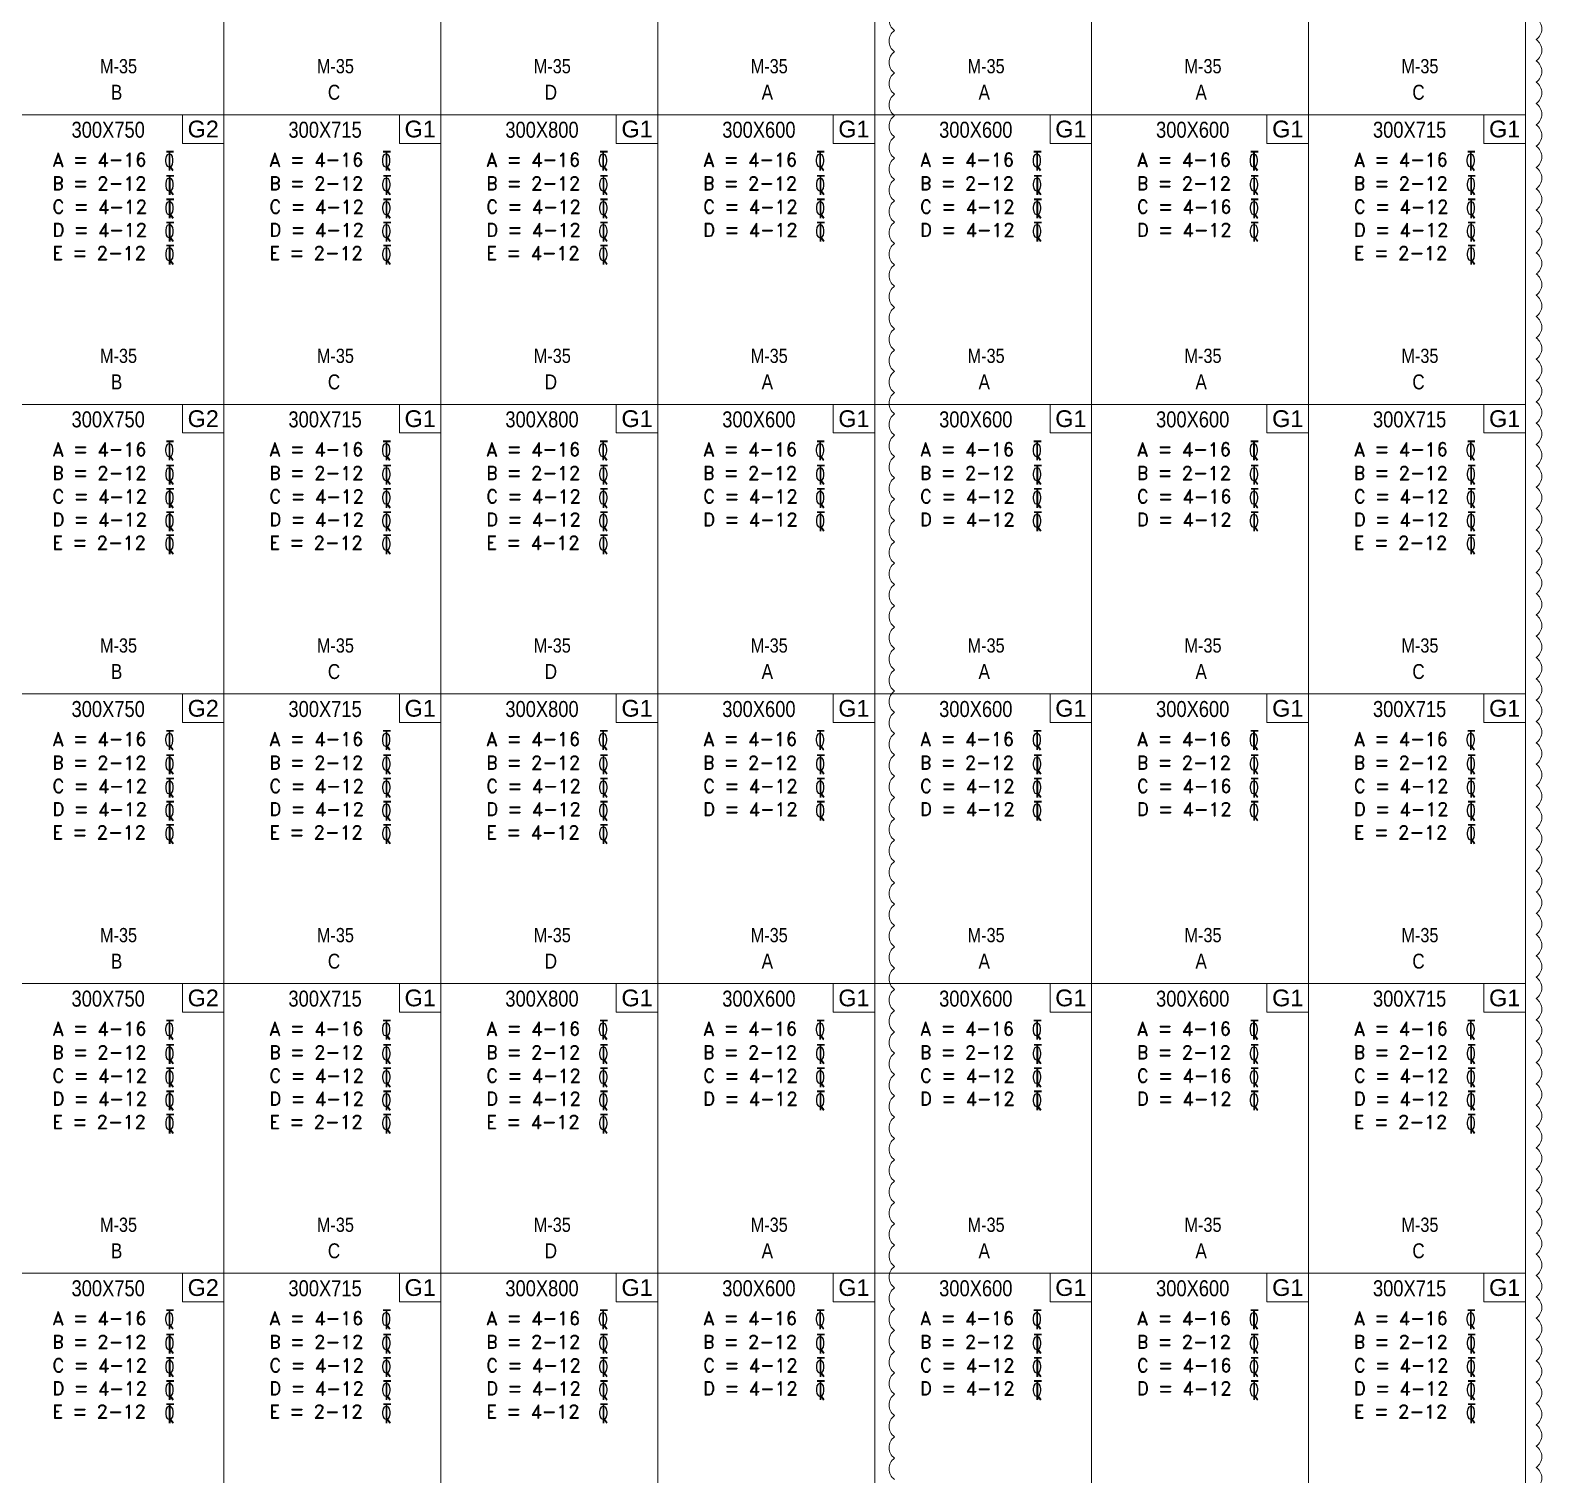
# Model space of a CAD drawing. Header units: millimetres. Extents: x 1363246 to 1691641, y -112430 to 78417.
# Drawn here: x 1497949 to 1519221, y -40595 to -20259 of the extents above; entities that cross this region are included whole.
import ezdxf

# ---------------------------------------------------------------- set-up
doc = ezdxf.new("R2010")
doc.units = ezdxf.units.MM
doc.header["$LTSCALE"] = 500
doc.header["$MEASUREMENT"] = 0
for name, color, linetype, lineweight in [('LINE', 7, 'Continuous', 13), ('S - SUNK', 251, 'Continuous', 0), ('TEXT', 7, 'Continuous', 13), ('TEXT 3', 3, 'Continuous', 5), ('TEXT2', 3, 'Continuous', 15), ('TEXT2MM', 3, 'Continuous', 18)]:
    doc.layers.add(name, color=color, linetype=linetype, lineweight=lineweight)
doc.styles.add('ABHI', font='arial.ttf')
doc.styles.add('RAWAT', font='romand.shx', dxfattribs={"height": 115})
doc.styles.add('RD', font='romand.shx', dxfattribs={"height": 200})
doc.styles.add('TEXT', font='ARIALN.TTF', dxfattribs={"width": 0.8})

# ---------------------------------------------------------------- blocks, each defined once
blk = doc.blocks.new('T')
at = {"layer": 'LINE'}
for p, q in [((-27, 79), (39, 79)), ((-27, 72), (39, 72)), ((-2, 70), (-2, -99)), ((5, 70), (5, -99)), ((1, -61), (31, -100)), ((7, -57), (36, -96))]:
    blk.add_line(p, q, dxfattribs=at)
at = {"layer": 'LINE', "style": 'RAWAT'}
blk.add_text('0', height=115, dxfattribs=at).set_placement((-50, -63))

msp = doc.modelspace()

# ---------------------------------------------------------------- linework, layer by layer
at = {"layer": 'LINE', "color": 1}
for p, q in [((1500675.5, -71371.1, -2437250811), (1500675.5, -1062, -2437250811)), ((1503728, -71371.1, -2437250811), (1503728, -1062, -2437250811)), ((1506780.5, -71371.1, -2437250811), (1506780.5, -1062, -2437250811)), ((1509833, -71371.1, -2437250811), (1509833, -1062, -2437250811)), ((1512885.5, -71371.1, -2437250811), (1512885.5, -1062, -2437250811)), ((1515938, -71371.1, -2437250811), (1515938, -1062, -2437250811)), ((1477814.7, -21448.7, -2437250811), (1518990.5, -21448.7, -2437250811)), ((1477814.7, -25526, -2437250811), (1518990.5, -25526, -2437250811)), ((1477814.7, -29603.3, -2437250811), (1518990.5, -29603.3, -2437250811)), ((1477814.7, -33680.6, -2437250811), (1518990.5, -33680.6, -2437250811)), ((1477814.7, -37758, -2437250811), (1518990.5, -37758, -2437250811))]:
    msp.add_line(p, q, dxfattribs=at)
at = {"layer": 'LINE', "color": 2}
msp.add_line((1509833, -71371.1, -2437250811), (1509833, -1062, -2437250811), dxfattribs=at)
at = {"layer": 'LINE', "color": 3}
msp.add_line((1518990.5, -71371.1, -2437250811), (1518990.5, -1062, -2437250811), dxfattribs=at)
at = {"layer": 'S - SUNK', "color": 1, "ltscale": 10}
for points in [[(1510113.3, -40661.3, -0.5205671), (1510113.3, -40361.3, -0.5205671), (1510113.3, -40061.3, -0.5205671), (1510113.3, -39761.3, -0.5205671), (1510113.3, -39461.3, -0.5205671), (1510113.3, -39161.3, -0.5205671), (1510113.3, -38861.3, -0.5205671), (1510113.3, -38561.3, -0.5205671), (1510113.3, -38261.3, -0.5205671), (1510113.3, -37961.3, -0.5205671), (1510113.3, -37661.3, -0.5205671), (1510113.3, -37361.3, -0.5205671), (1510113.3, -37061.3, -0.5205671), (1510113.3, -36761.3, -0.5205671), (1510113.3, -36461.3, -0.5205671), (1510113.3, -36161.3, -0.5205671), (1510113.3, -35861.3, -0.5205671), (1510113.3, -35561.3, -0.5205671), (1510113.3, -35261.3, -0.5205671), (1510113.3, -34961.3, -0.5205671), (1510113.3, -34661.3, -0.5205671), (1510113.3, -34361.3, -0.5205671), (1510113.3, -34061.3, -0.5205671), (1510113.3, -33761.3, -0.5205671), (1510113.3, -33461.3, -0.5205671), (1510113.3, -33161.3, -0.5205671), (1510113.3, -32861.3, -0.5205671), (1510113.3, -32561.3, -0.5205671), (1510113.3, -32261.3, -0.5205671), (1510113.3, -31961.3, -0.5205671), (1510113.3, -31661.3, -0.5205671), (1510113.3, -31361.3, -0.5205671), (1510113.3, -31061.3, -0.5205671), (1510113.3, -30761.3, -0.5205671), (1510113.3, -30461.3, -0.5205671), (1510113.3, -30161.3, -0.5205671), (1510113.3, -29861.3, -0.5205671), (1510113.3, -29561.3, -0.5205671), (1510113.3, -29261.3, -0.5205671), (1510113.3, -28961.3, -0.5205671), (1510113.3, -28661.3, -0.5205671), (1510113.3, -28361.3, -0.5205671), (1510113.3, -28061.3, -0.5205671), (1510113.3, -27761.3, -0.5205671), (1510113.3, -27461.3, -0.5205671), (1510113.3, -27161.3, -0.5205671), (1510113.3, -26861.3, -0.5205671), (1510113.3, -26561.3, -0.5205671), (1510113.3, -26261.3, -0.5205671), (1510113.3, -25961.3, -0.5205671), (1510113.3, -25661.3, -0.5205671), (1510113.3, -25361.3, -0.5205671), (1510113.3, -25061.3, -0.5205671), (1510113.3, -24761.3, -0.5205671), (1510113.3, -24461.3, -0.5205671), (1510113.3, -24161.3, -0.5205671), (1510113.3, -23861.3, -0.5205671), (1510113.3, -23561.3, -0.5205671), (1510113.3, -23261.3, -0.5205671), (1510113.3, -22961.3, -0.5205671), (1510113.3, -22661.3, -0.5205671), (1510113.3, -22361.3, -0.5205671), (1510113.3, -22061.3, -0.5205671), (1510113.3, -21761.3, -0.5205671), (1510113.3, -21461.3, -0.5205671), (1510113.3, -21161.3, -0.5205671), (1510113.3, -20861.3, -0.5205671), (1510113.3, -20561.3, -0.5205671), (1510113.3, -20261.3, -0.5205671), (1510113.3, -19961.3, -0.5205671)], [(1519143, -20090.9, -0.5205671), (1519143, -20390.9, -0.5205671), (1519143, -20690.9, -0.5205671), (1519143, -20990.9, -0.5205671), (1519143, -21290.9, -0.5205671), (1519143, -21590.9, -0.5205671), (1519143, -21890.9, -0.5205671), (1519143, -22190.9, -0.5205671), (1519143, -22490.9, -0.5205671), (1519143, -22790.9, -0.5205671), (1519143, -23090.9, -0.5205671), (1519143, -23390.9, -0.5205671), (1519143, -23690.9, -0.5205671), (1519143, -23990.9, -0.5205671), (1519143, -24290.9, -0.5205671), (1519143, -24590.9, -0.5205671), (1519143, -24890.9, -0.5205671), (1519143, -25190.9, -0.5205671), (1519143, -25490.9, -0.5205671), (1519143, -25790.9, -0.5205671), (1519143, -26090.9, -0.5205671), (1519143, -26390.9, -0.5205671), (1519143, -26690.9, -0.5205671), (1519143, -26990.9, -0.5205671), (1519143, -27290.9, -0.5205671), (1519143, -27590.9, -0.5205671), (1519143, -27890.9, -0.5205671), (1519143, -28190.9, -0.5205671), (1519143, -28490.9, -0.5205671), (1519143, -28790.9, -0.5205671), (1519143, -29090.9, -0.5205671), (1519143, -29390.9, -0.5205671), (1519143, -29690.9, -0.5205671), (1519143, -29990.9, -0.5205671), (1519143, -30290.9, -0.5205671), (1519143, -30590.9, -0.5205671), (1519143, -30890.9, -0.5205671), (1519143, -31190.9, -0.5205671), (1519143, -31490.9, -0.5205671), (1519143, -31790.9, -0.5205671), (1519143, -32090.9, -0.5205671), (1519143, -32390.9, -0.5205671), (1519143, -32690.9, -0.5205671), (1519143, -32990.9, -0.5205671), (1519143, -33290.9, -0.5205671), (1519143, -33590.9, -0.5205671), (1519143, -33890.9, -0.5205671), (1519143, -34190.9, -0.5205671), (1519143, -34490.9, -0.5205671), (1519143, -34790.9, -0.5205671), (1519143, -35090.9, -0.5205671), (1519143, -35390.9, -0.5205671), (1519143, -35690.9, -0.5205671), (1519143, -35990.9, -0.5205671), (1519143, -36290.9, -0.5205671), (1519143, -36590.9, -0.5205671), (1519143, -36890.9, -0.5205671), (1519143, -37190.9, -0.5205671), (1519143, -37490.9, -0.5205671), (1519143, -37790.9, -0.5205671), (1519143, -38090.9, -0.5205671), (1519143, -38390.9, -0.5205671), (1519143, -38690.9, -0.5205671), (1519143, -38990.9, -0.5205671), (1519143, -39290.9, -0.5205671), (1519143, -39590.9, -0.5205671), (1519143, -39890.9, -0.5205671), (1519143, -40190.9, -0.5205671), (1519143, -40490.9, -0.5205671), (1519143, -40790.9, -0.5205671)]]:
    msp.add_lwpolyline(points, format="xyb", dxfattribs=at)
at = {"layer": 'TEXT2', "color": 7, "lineweight": 20, "elevation": -2437250811}
for points in [[(1500675.5, -21448.7), (1500091.7, -21448.7), (1500091.7, -21851.9), (1500675.5, -21851.9)], [(1503728, -21448.7), (1503144.2, -21448.7), (1503144.2, -21851.9), (1503728, -21851.9)], [(1506780.5, -21448.7), (1506196.7, -21448.7), (1506196.7, -21851.9), (1506780.5, -21851.9)], [(1509833, -21448.7), (1509249.2, -21448.7), (1509249.2, -21851.9), (1509833, -21851.9)], [(1512885.5, -21448.7), (1512301.7, -21448.7), (1512301.7, -21851.9), (1512885.5, -21851.9)], [(1515938, -21448.7), (1515354.2, -21448.7), (1515354.2, -21851.9), (1515938, -21851.9)], [(1518990.5, -21448.7), (1518406.7, -21448.7), (1518406.7, -21851.9), (1518990.5, -21851.9)], [(1500675.5, -25526), (1500091.7, -25526), (1500091.7, -25929.2), (1500675.5, -25929.2)], [(1503728, -25526), (1503144.2, -25526), (1503144.2, -25929.2), (1503728, -25929.2)], [(1506780.5, -25526), (1506196.7, -25526), (1506196.7, -25929.2), (1506780.5, -25929.2)], [(1509833, -25526), (1509249.2, -25526), (1509249.2, -25929.2), (1509833, -25929.2)], [(1512885.5, -25526), (1512301.7, -25526), (1512301.7, -25929.2), (1512885.5, -25929.2)], [(1515938, -25526), (1515354.2, -25526), (1515354.2, -25929.2), (1515938, -25929.2)], [(1518990.5, -25526), (1518406.7, -25526), (1518406.7, -25929.2), (1518990.5, -25929.2)], [(1500675.5, -29603.3), (1500091.7, -29603.3), (1500091.7, -30006.5), (1500675.5, -30006.5)], [(1503728, -29603.3), (1503144.2, -29603.3), (1503144.2, -30006.5), (1503728, -30006.5)], [(1506780.5, -29603.3), (1506196.7, -29603.3), (1506196.7, -30006.5), (1506780.5, -30006.5)], [(1509833, -29603.3), (1509249.2, -29603.3), (1509249.2, -30006.5), (1509833, -30006.5)], [(1512885.5, -29603.3), (1512301.7, -29603.3), (1512301.7, -30006.5), (1512885.5, -30006.5)], [(1515938, -29603.3), (1515354.2, -29603.3), (1515354.2, -30006.5), (1515938, -30006.5)], [(1518990.5, -29603.3), (1518406.7, -29603.3), (1518406.7, -30006.5), (1518990.5, -30006.5)], [(1500675.5, -33680.6), (1500091.7, -33680.6), (1500091.7, -34083.9), (1500675.5, -34083.9)], [(1503728, -33680.6), (1503144.2, -33680.6), (1503144.2, -34083.9), (1503728, -34083.9)], [(1506780.5, -33680.6), (1506196.7, -33680.6), (1506196.7, -34083.9), (1506780.5, -34083.9)], [(1509833, -33680.6), (1509249.2, -33680.6), (1509249.2, -34083.9), (1509833, -34083.9)], [(1512885.5, -33680.6), (1512301.7, -33680.6), (1512301.7, -34083.9), (1512885.5, -34083.9)], [(1515938, -33680.6), (1515354.2, -33680.6), (1515354.2, -34083.9), (1515938, -34083.9)], [(1518990.5, -33680.6), (1518406.7, -33680.6), (1518406.7, -34083.9), (1518990.5, -34083.9)], [(1500675.5, -37758), (1500091.7, -37758), (1500091.7, -38161.2), (1500675.5, -38161.2)], [(1503728, -37758), (1503144.2, -37758), (1503144.2, -38161.2), (1503728, -38161.2)], [(1506780.5, -37758), (1506196.7, -37758), (1506196.7, -38161.2), (1506780.5, -38161.2)], [(1509833, -37758), (1509249.2, -37758), (1509249.2, -38161.2), (1509833, -38161.2)], [(1512885.5, -37758), (1512301.7, -37758), (1512301.7, -38161.2), (1512885.5, -38161.2)], [(1515938, -37758), (1515354.2, -37758), (1515354.2, -38161.2), (1515938, -38161.2)], [(1518990.5, -37758), (1518406.7, -37758), (1518406.7, -38161.2), (1518990.5, -38161.2)]]:
    msp.add_lwpolyline(points, close=True, dxfattribs=at)

# ---------------------------------------------------------------- block references
at = {"layer": 'TEXT', "color": 3, "xscale": 1.53, "yscale": 1.53, "zscale": 1.53}
for p in [(1499906.3, -22084.4, 0), (1502958.8, -22084.4, 0), (1506011.3, -22084.4, 0), (1509063.8, -22084.4, 0), (1512116.3, -22084.4, 0), (1515168.9, -22084.4, 0), (1518221.4, -22084.4, 0), (1499909.6, -22424.6, 0), (1502962.1, -22424.6, 0), (1506014.6, -22424.6, 0), (1509067.1, -22424.6, 0), (1512119.6, -22424.6, 0), (1515172.1, -22424.6, 0), (1518224.6, -22424.6, 0), (1499909.6, -22754.9, 0), (1502962.1, -22754.9, 0), (1506014.6, -22754.9, 0), (1509067.1, -22754.9, 0), (1512119.6, -22754.9, 0), (1515172.1, -22754.9, 0), (1518224.6, -22754.9, 0), (1499909.6, -23080.3, 0), (1502962.1, -23080.3, 0), (1506014.6, -23080.3, 0), (1509067.1, -23080.3, 0), (1512119.6, -23080.3, 0), (1515172.1, -23080.3, 0), (1518224.6, -23080.3, 0), (1499909.6, -23405.1, 0), (1502962.1, -23405.1, 0), (1506014.6, -23405.1, 0), (1518224.6, -23405.1, 0), (1499906.3, -26161.7, 0), (1502958.8, -26161.7, 0), (1506011.3, -26161.7, 0), (1509063.8, -26161.7, 0), (1512116.3, -26161.7, 0), (1515168.9, -26161.7, 0), (1518221.4, -26161.7, 0), (1499909.6, -26501.9, 0), (1502962.1, -26501.9, 0), (1506014.6, -26501.9, 0), (1509067.1, -26501.9, 0), (1512119.6, -26501.9, 0), (1515172.1, -26501.9, 0), (1518224.6, -26501.9, 0), (1499909.6, -26832.2, 0), (1502962.1, -26832.2, 0), (1506014.6, -26832.2, 0), (1509067.1, -26832.2, 0), (1512119.6, -26832.2, 0), (1515172.1, -26832.2, 0), (1518224.6, -26832.2, 0), (1499909.6, -27157.6, 0), (1502962.1, -27157.6, 0), (1506014.6, -27157.6, 0), (1509067.1, -27157.6, 0), (1512119.6, -27157.6, 0), (1515172.1, -27157.6, 0), (1518224.6, -27157.6, 0), (1499909.6, -27482.4, 0), (1502962.1, -27482.4, 0), (1506014.6, -27482.4, 0), (1518224.6, -27482.4, 0), (1499906.3, -30239, 0), (1502958.8, -30239, 0), (1506011.3, -30239, 0), (1509063.8, -30239, 0), (1512116.3, -30239, 0), (1515168.9, -30239, 0), (1518221.4, -30239, 0), (1499909.6, -30579.2, 0), (1502962.1, -30579.2, 0), (1506014.6, -30579.2, 0), (1509067.1, -30579.2, 0), (1512119.6, -30579.2, 0), (1515172.1, -30579.2, 0), (1518224.6, -30579.2, 0), (1499909.6, -30909.5, 0), (1502962.1, -30909.5, 0), (1506014.6, -30909.5, 0), (1509067.1, -30909.5, 0), (1512119.6, -30909.5, 0), (1515172.1, -30909.5, 0), (1518224.6, -30909.5, 0), (1499909.6, -31235, 0), (1502962.1, -31235, 0), (1506014.6, -31235, 0), (1509067.1, -31235, 0), (1512119.6, -31235, 0), (1515172.1, -31235, 0), (1518224.6, -31235, 0), (1499909.6, -31559.7, 0), (1502962.1, -31559.7, 0), (1506014.6, -31559.7, 0), (1518224.6, -31559.7, 0), (1499906.3, -34316.4, 0), (1502958.8, -34316.4, 0), (1506011.3, -34316.4, 0), (1509063.8, -34316.4, 0), (1512116.3, -34316.4, 0), (1515168.9, -34316.4, 0), (1518221.4, -34316.4, 0), (1499909.6, -34656.6, 0), (1502962.1, -34656.6, 0), (1506014.6, -34656.6, 0), (1509067.1, -34656.6, 0), (1512119.6, -34656.6, 0), (1515172.1, -34656.6, 0), (1518224.6, -34656.6, 0), (1499909.6, -34986.9, 0), (1502962.1, -34986.9, 0), (1506014.6, -34986.9, 0), (1509067.1, -34986.9, 0), (1512119.6, -34986.9, 0), (1515172.1, -34986.9, 0), (1518224.6, -34986.9, 0), (1499909.6, -35312.3, 0), (1502962.1, -35312.3, 0), (1506014.6, -35312.3, 0), (1509067.1, -35312.3, 0), (1512119.6, -35312.3, 0), (1515172.1, -35312.3, 0), (1518224.6, -35312.3, 0), (1499909.6, -35637, 0), (1502962.1, -35637, 0), (1506014.6, -35637, 0), (1518224.6, -35637, 0), (1499906.3, -38393.7, 0), (1502958.8, -38393.7, 0), (1506011.3, -38393.7, 0), (1509063.8, -38393.7, 0), (1512116.3, -38393.7, 0), (1515168.9, -38393.7, 0), (1518221.4, -38393.7, 0), (1499909.6, -38733.9, 0), (1502962.1, -38733.9, 0), (1506014.6, -38733.9, 0), (1509067.1, -38733.9, 0), (1512119.6, -38733.9, 0), (1515172.1, -38733.9, 0), (1518224.6, -38733.9, 0), (1499909.6, -39064.2, 0), (1502962.1, -39064.2, 0), (1506014.6, -39064.2, 0), (1509067.1, -39064.2, 0), (1512119.6, -39064.2, 0), (1515172.1, -39064.2, 0), (1518224.6, -39064.2, 0), (1499909.6, -39389.6, 0), (1502962.1, -39389.6, 0), (1506014.6, -39389.6, 0), (1509067.1, -39389.6, 0), (1512119.6, -39389.6, 0), (1515172.1, -39389.6, 0), (1518224.6, -39389.6, 0), (1499909.6, -39714.4, 0), (1502962.1, -39714.4, 0), (1506014.6, -39714.4, 0), (1518224.6, -39714.4, 0)]:
    msp.add_blockref('T', p, dxfattribs=at)

# ---------------------------------------------------------------- texts
at = {"layer": 'TEXT', "color": 3, "style": 'RD'}
for s, p in [('A = 4-16', (1498258.5, -22176.5, -245631.4)), ('A = 4-16', (1501311, -22176.5, -245631.4)), ('A = 4-16', (1504363.5, -22176.5, -245631.4)), ('A = 4-16', (1507416, -22176.5, -245631.4)), ('A = 4-16', (1510468.5, -22176.5, -245631.4)), ('A = 4-16', (1513521, -22176.5, -245631.4)), ('A = 4-16', (1516573.5, -22176.5, -245631.4)), ('B = 2-12', (1498258.5, -22509.6, -245631.4)), ('B = 2-12', (1501311, -22509.6, -245631.4)), ('B = 2-12', (1504363.5, -22509.6, -245631.4)), ('B = 2-12', (1507416, -22509.6, -245631.4)), ('B = 2-12', (1510468.5, -22509.6, -245631.4)), ('B = 2-12', (1513521, -22509.6, -245631.4)), ('B = 2-12', (1516573.5, -22509.6, -245631.4)), ('C = 4-12', (1498258.5, -22839.9, -245631.4)), ('C = 4-12', (1501311, -22839.9, -245631.4)), ('C = 4-12', (1504363.5, -22839.9, -245631.4)), ('C = 4-12', (1507416, -22839.9, -245631.4)), ('C = 4-12', (1510468.5, -22839.9, -245631.4)), ('C = 4-16', (1513521, -22839.9, -245631.4)), ('C = 4-12', (1516573.5, -22839.9, -245631.4)), ('D = 4-12', (1498258.5, -23165.3, -245631.4)), ('D = 4-12', (1501311, -23165.3, -245631.4)), ('D = 4-12', (1504363.5, -23165.3, -245631.4)), ('D = 4-12', (1507416, -23165.3, -245631.4)), ('D = 4-12', (1510468.5, -23165.3, -245631.4)), ('D = 4-12', (1513521, -23165.3, -245631.4)), ('D = 4-12', (1516573.5, -23165.3, -245631.4)), ('E = 2-12', (1498258.5, -23490.1, -245631.4)), ('E = 2-12', (1501311, -23490.1, -245631.4)), ('E = 4-12', (1504363.5, -23490.1, -245631.4)), ('E = 2-12', (1516573.5, -23490.1, -245631.4)), ('A = 4-16', (1498258.5, -26253.8, -245631.4)), ('A = 4-16', (1501311, -26253.8, -245631.4)), ('A = 4-16', (1504363.5, -26253.8, -245631.4)), ('A = 4-16', (1507416, -26253.8, -245631.4)), ('A = 4-16', (1510468.5, -26253.8, -245631.4)), ('A = 4-16', (1513521, -26253.8, -245631.4)), ('A = 4-16', (1516573.5, -26253.8, -245631.4)), ('B = 2-12', (1498258.5, -26586.9, -245631.4)), ('B = 2-12', (1501311, -26586.9, -245631.4)), ('B = 2-12', (1504363.5, -26586.9, -245631.4)), ('B = 2-12', (1507416, -26586.9, -245631.4)), ('B = 2-12', (1510468.5, -26586.9, -245631.4)), ('B = 2-12', (1513521, -26586.9, -245631.4)), ('B = 2-12', (1516573.5, -26586.9, -245631.4)), ('C = 4-12', (1498258.5, -26917.2, -245631.4)), ('C = 4-12', (1501311, -26917.2, -245631.4)), ('C = 4-12', (1504363.5, -26917.2, -245631.4)), ('C = 4-12', (1507416, -26917.2, -245631.4)), ('C = 4-12', (1510468.5, -26917.2, -245631.4)), ('C = 4-16', (1513521, -26917.2, -245631.4)), ('C = 4-12', (1516573.5, -26917.2, -245631.4)), ('D = 4-12', (1498258.5, -27242.7, -245631.4)), ('D = 4-12', (1501311, -27242.7, -245631.4)), ('D = 4-12', (1504363.5, -27242.7, -245631.4)), ('D = 4-12', (1507416, -27242.7, -245631.4)), ('D = 4-12', (1510468.5, -27242.7, -245631.4)), ('D = 4-12', (1513521, -27242.7, -245631.4)), ('D = 4-12', (1516573.5, -27242.7, -245631.4)), ('E = 2-12', (1498258.5, -27567.4, -245631.4)), ('E = 2-12', (1501311, -27567.4, -245631.4)), ('E = 4-12', (1504363.5, -27567.4, -245631.4)), ('E = 2-12', (1516573.5, -27567.4, -245631.4)), ('A = 4-16', (1498258.5, -30331.1, -245631.4)), ('A = 4-16', (1501311, -30331.1, -245631.4)), ('A = 4-16', (1504363.5, -30331.1, -245631.4)), ('A = 4-16', (1507416, -30331.1, -245631.4)), ('A = 4-16', (1510468.5, -30331.1, -245631.4)), ('A = 4-16', (1513521, -30331.1, -245631.4)), ('A = 4-16', (1516573.5, -30331.1, -245631.4)), ('B = 2-12', (1498258.5, -30664.3, -245631.4)), ('B = 2-12', (1501311, -30664.3, -245631.4)), ('B = 2-12', (1504363.5, -30664.3, -245631.4)), ('B = 2-12', (1507416, -30664.3, -245631.4)), ('B = 2-12', (1510468.5, -30664.3, -245631.4)), ('B = 2-12', (1513521, -30664.3, -245631.4)), ('B = 2-12', (1516573.5, -30664.3, -245631.4)), ('C = 4-12', (1498258.5, -30994.5, -245631.4)), ('C = 4-12', (1501311, -30994.5, -245631.4)), ('C = 4-12', (1504363.5, -30994.5, -245631.4)), ('C = 4-12', (1507416, -30994.5, -245631.4)), ('C = 4-12', (1510468.5, -30994.5, -245631.4)), ('C = 4-16', (1513521, -30994.5, -245631.4)), ('C = 4-12', (1516573.5, -30994.5, -245631.4)), ('D = 4-12', (1498258.5, -31320, -245631.4)), ('D = 4-12', (1501311, -31320, -245631.4)), ('D = 4-12', (1504363.5, -31320, -245631.4)), ('D = 4-12', (1507416, -31320, -245631.4)), ('D = 4-12', (1510468.5, -31320, -245631.4)), ('D = 4-12', (1513521, -31320, -245631.4)), ('D = 4-12', (1516573.5, -31320, -245631.4)), ('E = 2-12', (1498258.5, -31644.7, -245631.4)), ('E = 2-12', (1501311, -31644.7, -245631.4)), ('E = 4-12', (1504363.5, -31644.7, -245631.4)), ('E = 2-12', (1516573.5, -31644.7, -245631.4)), ('A = 4-16', (1498258.5, -34408.5, -245631.4)), ('A = 4-16', (1501311, -34408.5, -245631.4)), ('A = 4-16', (1504363.5, -34408.5, -245631.4)), ('A = 4-16', (1507416, -34408.5, -245631.4)), ('A = 4-16', (1510468.5, -34408.5, -245631.4)), ('A = 4-16', (1513521, -34408.5, -245631.4)), ('A = 4-16', (1516573.5, -34408.5, -245631.4)), ('B = 2-12', (1498258.5, -34741.6, -245631.4)), ('B = 2-12', (1501311, -34741.6, -245631.4)), ('B = 2-12', (1504363.5, -34741.6, -245631.4)), ('B = 2-12', (1507416, -34741.6, -245631.4)), ('B = 2-12', (1510468.5, -34741.6, -245631.4)), ('B = 2-12', (1513521, -34741.6, -245631.4)), ('B = 2-12', (1516573.5, -34741.6, -245631.4)), ('C = 4-12', (1498258.5, -35071.9, -245631.4)), ('C = 4-12', (1501311, -35071.9, -245631.4)), ('C = 4-12', (1504363.5, -35071.9, -245631.4)), ('C = 4-12', (1507416, -35071.9, -245631.4)), ('C = 4-12', (1510468.5, -35071.9, -245631.4)), ('C = 4-16', (1513521, -35071.9, -245631.4)), ('C = 4-12', (1516573.5, -35071.9, -245631.4)), ('D = 4-12', (1498258.5, -35397.3, -245631.4)), ('D = 4-12', (1501311, -35397.3, -245631.4)), ('D = 4-12', (1504363.5, -35397.3, -245631.4)), ('D = 4-12', (1507416, -35397.3, -245631.4)), ('D = 4-12', (1510468.5, -35397.3, -245631.4)), ('D = 4-12', (1513521, -35397.3, -245631.4)), ('D = 4-12', (1516573.5, -35397.3, -245631.4)), ('E = 2-12', (1498258.5, -35722.1, -245631.4)), ('E = 2-12', (1501311, -35722.1, -245631.4)), ('E = 4-12', (1504363.5, -35722.1, -245631.4)), ('E = 2-12', (1516573.5, -35722.1, -245631.4)), ('A = 4-16', (1498258.5, -38485.8, -245631.4)), ('A = 4-16', (1501311, -38485.8, -245631.4)), ('A = 4-16', (1504363.5, -38485.8, -245631.4)), ('A = 4-16', (1507416, -38485.8, -245631.4)), ('A = 4-16', (1510468.5, -38485.8, -245631.4)), ('A = 4-16', (1513521, -38485.8, -245631.4)), ('A = 4-16', (1516573.5, -38485.8, -245631.4)), ('B = 2-12', (1498258.5, -38818.9, -245631.4)), ('B = 2-12', (1501311, -38818.9, -245631.4)), ('B = 2-12', (1504363.5, -38818.9, -245631.4)), ('B = 2-12', (1507416, -38818.9, -245631.4)), ('B = 2-12', (1510468.5, -38818.9, -245631.4)), ('B = 2-12', (1513521, -38818.9, -245631.4)), ('B = 2-12', (1516573.5, -38818.9, -245631.4)), ('C = 4-12', (1498258.5, -39149.2, -245631.4)), ('C = 4-12', (1501311, -39149.2, -245631.4)), ('C = 4-12', (1504363.5, -39149.2, -245631.4)), ('C = 4-12', (1507416, -39149.2, -245631.4)), ('C = 4-12', (1510468.5, -39149.2, -245631.4)), ('C = 4-16', (1513521, -39149.2, -245631.4)), ('C = 4-12', (1516573.5, -39149.2, -245631.4)), ('D = 4-12', (1498258.5, -39474.6, -245631.4)), ('D = 4-12', (1501311, -39474.6, -245631.4)), ('D = 4-12', (1504363.5, -39474.6, -245631.4)), ('D = 4-12', (1507416, -39474.6, -245631.4)), ('D = 4-12', (1510468.5, -39474.6, -245631.4)), ('D = 4-12', (1513521, -39474.6, -245631.4)), ('D = 4-12', (1516573.5, -39474.6, -245631.4)), ('E = 2-12', (1498258.5, -39799.4, -245631.4)), ('E = 2-12', (1501311, -39799.4, -245631.4)), ('E = 4-12', (1504363.5, -39799.4, -245631.4)), ('E = 2-12', (1516573.5, -39799.4, -245631.4))]:
    msp.add_text(s, height=191.25, dxfattribs=at).set_placement(p)
at = {"layer": 'TEXT 3', "color": 6, "linetype": 'Continuous', "style": 'TEXT'}
for s, height, p in [('M-35', 200, (1498930.2, -20865.4, -2437250807.1)), ('M-35', 200, (1501982.7, -20865.4, -2437250807.1)), ('M-35', 200, (1505035.2, -20865.4, -2437250807.1)), ('M-35', 200, (1508087.8, -20865.4, -2437250807.1)), ('M-35', 200, (1511140.3, -20865.4, -2437250807.1)), ('M-35', 200, (1514192.8, -20865.4, -2437250807.1)), ('M-35', 200, (1517245.3, -20865.4, -2437250807.1)), ('300X750', 225, (1498530.2, -21772.4, -2437250807.1)), ('300X715', 225, (1501582.7, -21772.4, -2437250807.1)), ('300X800', 225, (1504635.2, -21772.4, -2437250807.1)), ('300X600', 225, (1507687.7, -21772.4, -2437250807.1)), ('300X600', 225, (1510740.2, -21772.4, -2437250807.1)), ('300X600', 225, (1513792.7, -21772.4, -2437250807.1)), ('300X715', 225, (1516845.2, -21772.4, -2437250807.1)), ('M-35', 200, (1498930.2, -24942.8, -2437250807.1)), ('M-35', 200, (1501982.7, -24942.8, -2437250807.1)), ('M-35', 200, (1505035.2, -24942.8, -2437250807.1)), ('M-35', 200, (1508087.8, -24942.8, -2437250807.1)), ('M-35', 200, (1511140.3, -24942.8, -2437250807.1)), ('M-35', 200, (1514192.8, -24942.8, -2437250807.1)), ('M-35', 200, (1517245.3, -24942.8, -2437250807.1)), ('300X750', 225, (1498530.2, -25849.7, -2437250807.1)), ('300X715', 225, (1501582.7, -25849.7, -2437250807.1)), ('300X800', 225, (1504635.2, -25849.7, -2437250807.1)), ('300X600', 225, (1507687.7, -25849.7, -2437250807.1)), ('300X600', 225, (1510740.2, -25849.7, -2437250807.1)), ('300X600', 225, (1513792.7, -25849.7, -2437250807.1)), ('300X715', 225, (1516845.2, -25849.7, -2437250807.1)), ('M-35', 200, (1498930.2, -29020.1, -2437250807.1)), ('M-35', 200, (1501982.7, -29020.1, -2437250807.1)), ('M-35', 200, (1505035.2, -29020.1, -2437250807.1)), ('M-35', 200, (1508087.8, -29020.1, -2437250807.1)), ('M-35', 200, (1511140.3, -29020.1, -2437250807.1)), ('M-35', 200, (1514192.8, -29020.1, -2437250807.1)), ('M-35', 200, (1517245.3, -29020.1, -2437250807.1)), ('300X750', 225, (1498530.2, -29927.1, -2437250807.1)), ('300X715', 225, (1501582.7, -29927.1, -2437250807.1)), ('300X800', 225, (1504635.2, -29927.1, -2437250807.1)), ('300X600', 225, (1507687.7, -29927.1, -2437250807.1)), ('300X600', 225, (1510740.2, -29927.1, -2437250807.1)), ('300X600', 225, (1513792.7, -29927.1, -2437250807.1)), ('300X715', 225, (1516845.2, -29927.1, -2437250807.1)), ('M-35', 200, (1498930.2, -33097.4, -2437250807.1)), ('M-35', 200, (1501982.7, -33097.4, -2437250807.1)), ('M-35', 200, (1505035.2, -33097.4, -2437250807.1)), ('M-35', 200, (1508087.8, -33097.4, -2437250807.1)), ('M-35', 200, (1511140.3, -33097.4, -2437250807.1)), ('M-35', 200, (1514192.8, -33097.4, -2437250807.1)), ('M-35', 200, (1517245.3, -33097.4, -2437250807.1)), ('300X750', 225, (1498530.2, -34004.4, -2437250807.1)), ('300X715', 225, (1501582.7, -34004.4, -2437250807.1)), ('300X800', 225, (1504635.2, -34004.4, -2437250807.1)), ('300X600', 225, (1507687.7, -34004.4, -2437250807.1)), ('300X600', 225, (1510740.2, -34004.4, -2437250807.1)), ('300X600', 225, (1513792.7, -34004.4, -2437250807.1)), ('300X715', 225, (1516845.2, -34004.4, -2437250807.1)), ('M-35', 200, (1498930.2, -37174.8, -2437250807.1)), ('M-35', 200, (1501982.7, -37174.8, -2437250807.1)), ('M-35', 200, (1505035.2, -37174.8, -2437250807.1)), ('M-35', 200, (1508087.8, -37174.8, -2437250807.1)), ('M-35', 200, (1511140.3, -37174.8, -2437250807.1)), ('M-35', 200, (1514192.8, -37174.8, -2437250807.1)), ('M-35', 200, (1517245.3, -37174.8, -2437250807.1)), ('300X750', 225, (1498530.2, -38081.7, -2437250807.1)), ('300X715', 225, (1501582.7, -38081.7, -2437250807.1)), ('300X800', 225, (1504635.2, -38081.7, -2437250807.1)), ('300X600', 225, (1507687.7, -38081.7, -2437250807.1)), ('300X600', 225, (1510740.2, -38081.7, -2437250807.1)), ('300X600', 225, (1513792.7, -38081.7, -2437250807.1)), ('300X715', 225, (1516845.2, -38081.7, -2437250807.1))]:
    msp.add_text(s, height=height, dxfattribs=at).set_placement(p)
at = {"layer": 'TEXT2', "color": 7, "style": 'ABHI'}
for s, p in [('G2', (1500164.1, -21767.7, -2437250811)), ('G1', (1503216.6, -21767.7, -2437250811)), ('G1', (1506269.1, -21767.7, -2437250811)), ('G1', (1509321.6, -21767.7, -2437250811)), ('G1', (1512374.1, -21767.7, -2437250811)), ('G1', (1515426.6, -21767.7, -2437250811)), ('G1', (1518479.2, -21767.7, -2437250811)), ('G2', (1500164.1, -25845, -2437250811)), ('G1', (1503216.6, -25845, -2437250811)), ('G1', (1506269.1, -25845, -2437250811)), ('G1', (1509321.6, -25845, -2437250811)), ('G1', (1512374.1, -25845, -2437250811)), ('G1', (1515426.6, -25845, -2437250811)), ('G1', (1518479.2, -25845, -2437250811)), ('G2', (1500164.1, -29922.3, -2437250811)), ('G1', (1503216.6, -29922.3, -2437250811)), ('G1', (1506269.1, -29922.3, -2437250811)), ('G1', (1509321.6, -29922.3, -2437250811)), ('G1', (1512374.1, -29922.3, -2437250811)), ('G1', (1515426.6, -29922.3, -2437250811)), ('G1', (1518479.2, -29922.3, -2437250811)), ('G2', (1500164.1, -33999.7, -2437250811)), ('G1', (1503216.6, -33999.7, -2437250811)), ('G1', (1506269.1, -33999.7, -2437250811)), ('G1', (1509321.6, -33999.7, -2437250811)), ('G1', (1512374.1, -33999.7, -2437250811)), ('G1', (1515426.6, -33999.7, -2437250811)), ('G1', (1518479.2, -33999.7, -2437250811)), ('G2', (1500164.1, -38077, -2437250811)), ('G1', (1503216.6, -38077, -2437250811)), ('G1', (1506269.1, -38077, -2437250811)), ('G1', (1509321.6, -38077, -2437250811)), ('G1', (1512374.1, -38077, -2437250811)), ('G1', (1515426.6, -38077, -2437250811)), ('G1', (1518479.2, -38077, -2437250811))]:
    msp.add_text(s, height=235.81, dxfattribs=at).set_placement(p)
at = {"layer": 'TEXT2MM', "color": 4, "linetype": 'Continuous', "style": 'TEXT'}
for s, p in [('B', (1499084.6, -21237.4, -2437250807.1)), ('C', (1502137.1, -21237.4, -2437250807.1)), ('D', (1505189.6, -21237.4, -2437250807.1)), ('A', (1508242.1, -21237.4, -2437250807.1)), ('A', (1511294.6, -21237.4, -2437250807.1)), ('A', (1514347.1, -21237.4, -2437250807.1)), ('C', (1517399.6, -21237.4, -2437250807.1)), ('B', (1499084.6, -25314.8, -2437250807.1)), ('C', (1502137.1, -25314.8, -2437250807.1)), ('D', (1505189.6, -25314.8, -2437250807.1)), ('A', (1508242.1, -25314.8, -2437250807.1)), ('A', (1511294.6, -25314.8, -2437250807.1)), ('A', (1514347.1, -25314.8, -2437250807.1)), ('C', (1517399.6, -25314.8, -2437250807.1)), ('B', (1499084.6, -29392.1, -2437250807.1)), ('C', (1502137.1, -29392.1, -2437250807.1)), ('D', (1505189.6, -29392.1, -2437250807.1)), ('A', (1508242.1, -29392.1, -2437250807.1)), ('A', (1511294.6, -29392.1, -2437250807.1)), ('A', (1514347.1, -29392.1, -2437250807.1)), ('C', (1517399.6, -29392.1, -2437250807.1)), ('B', (1499084.6, -33469.4, -2437250807.1)), ('C', (1502137.1, -33469.4, -2437250807.1)), ('D', (1505189.6, -33469.4, -2437250807.1)), ('A', (1508242.1, -33469.4, -2437250807.1)), ('A', (1511294.6, -33469.4, -2437250807.1)), ('A', (1514347.1, -33469.4, -2437250807.1)), ('C', (1517399.6, -33469.4, -2437250807.1)), ('B', (1499084.6, -37546.7, -2437250807.1)), ('C', (1502137.1, -37546.7, -2437250807.1)), ('D', (1505189.6, -37546.7, -2437250807.1)), ('A', (1508242.1, -37546.7, -2437250807.1)), ('A', (1511294.6, -37546.7, -2437250807.1)), ('A', (1514347.1, -37546.7, -2437250807.1)), ('C', (1517399.6, -37546.7, -2437250807.1))]:
    msp.add_text(s, height=210, dxfattribs=at).set_placement(p)

doc.saveas('drawing.dxf')
